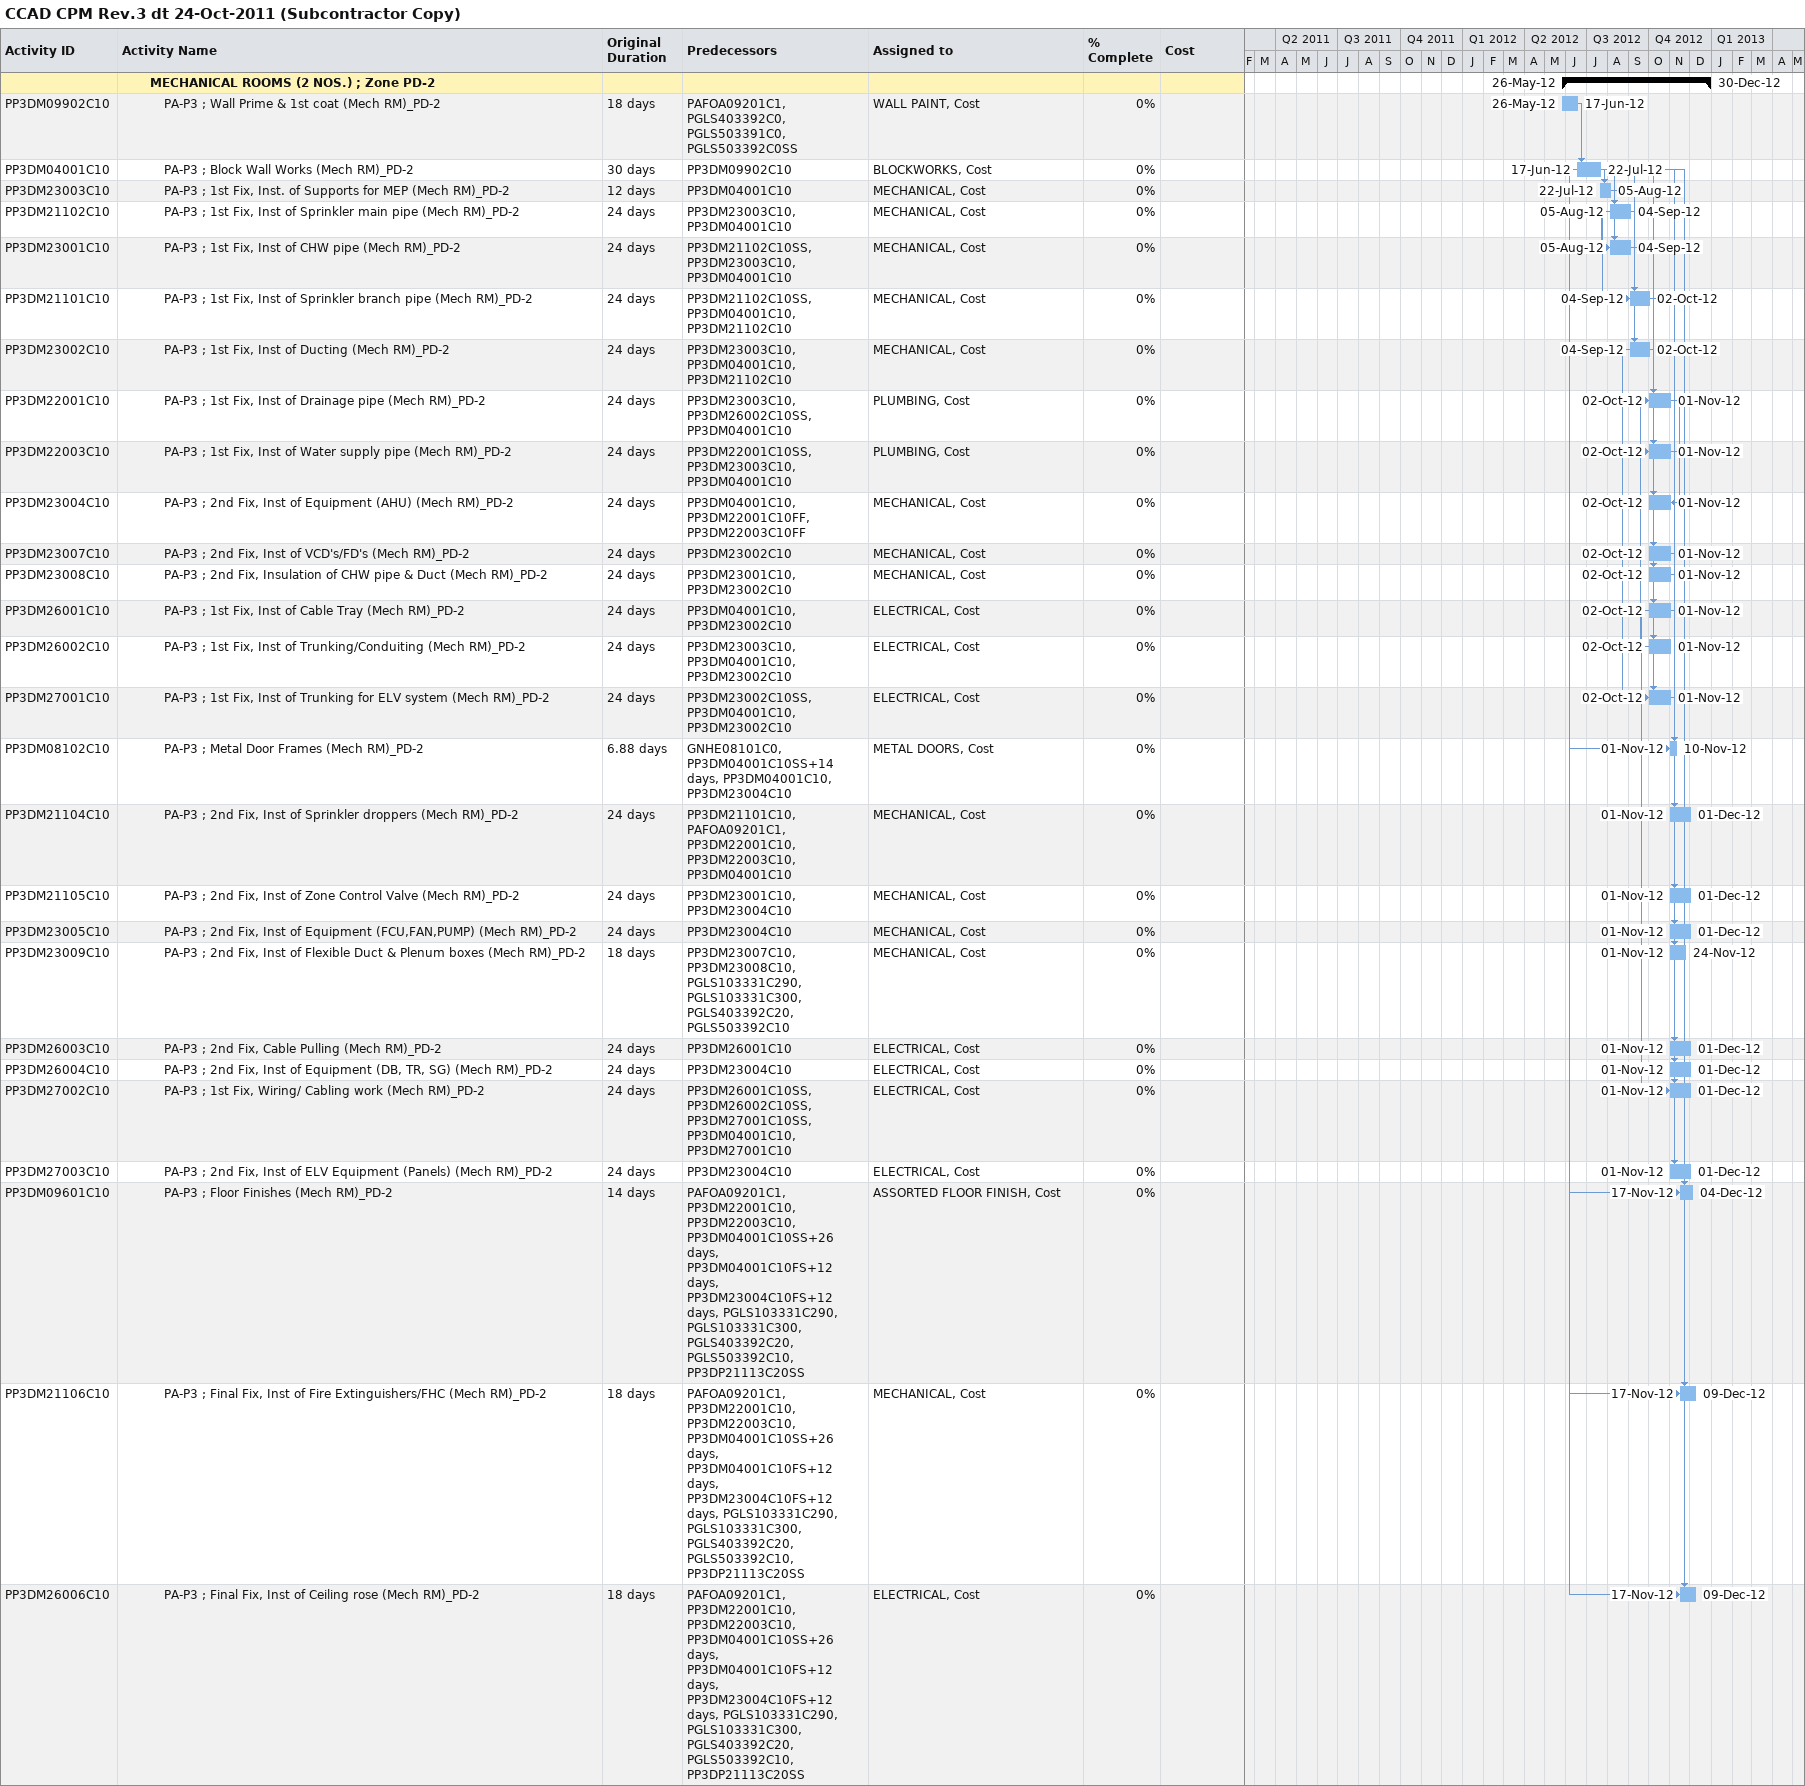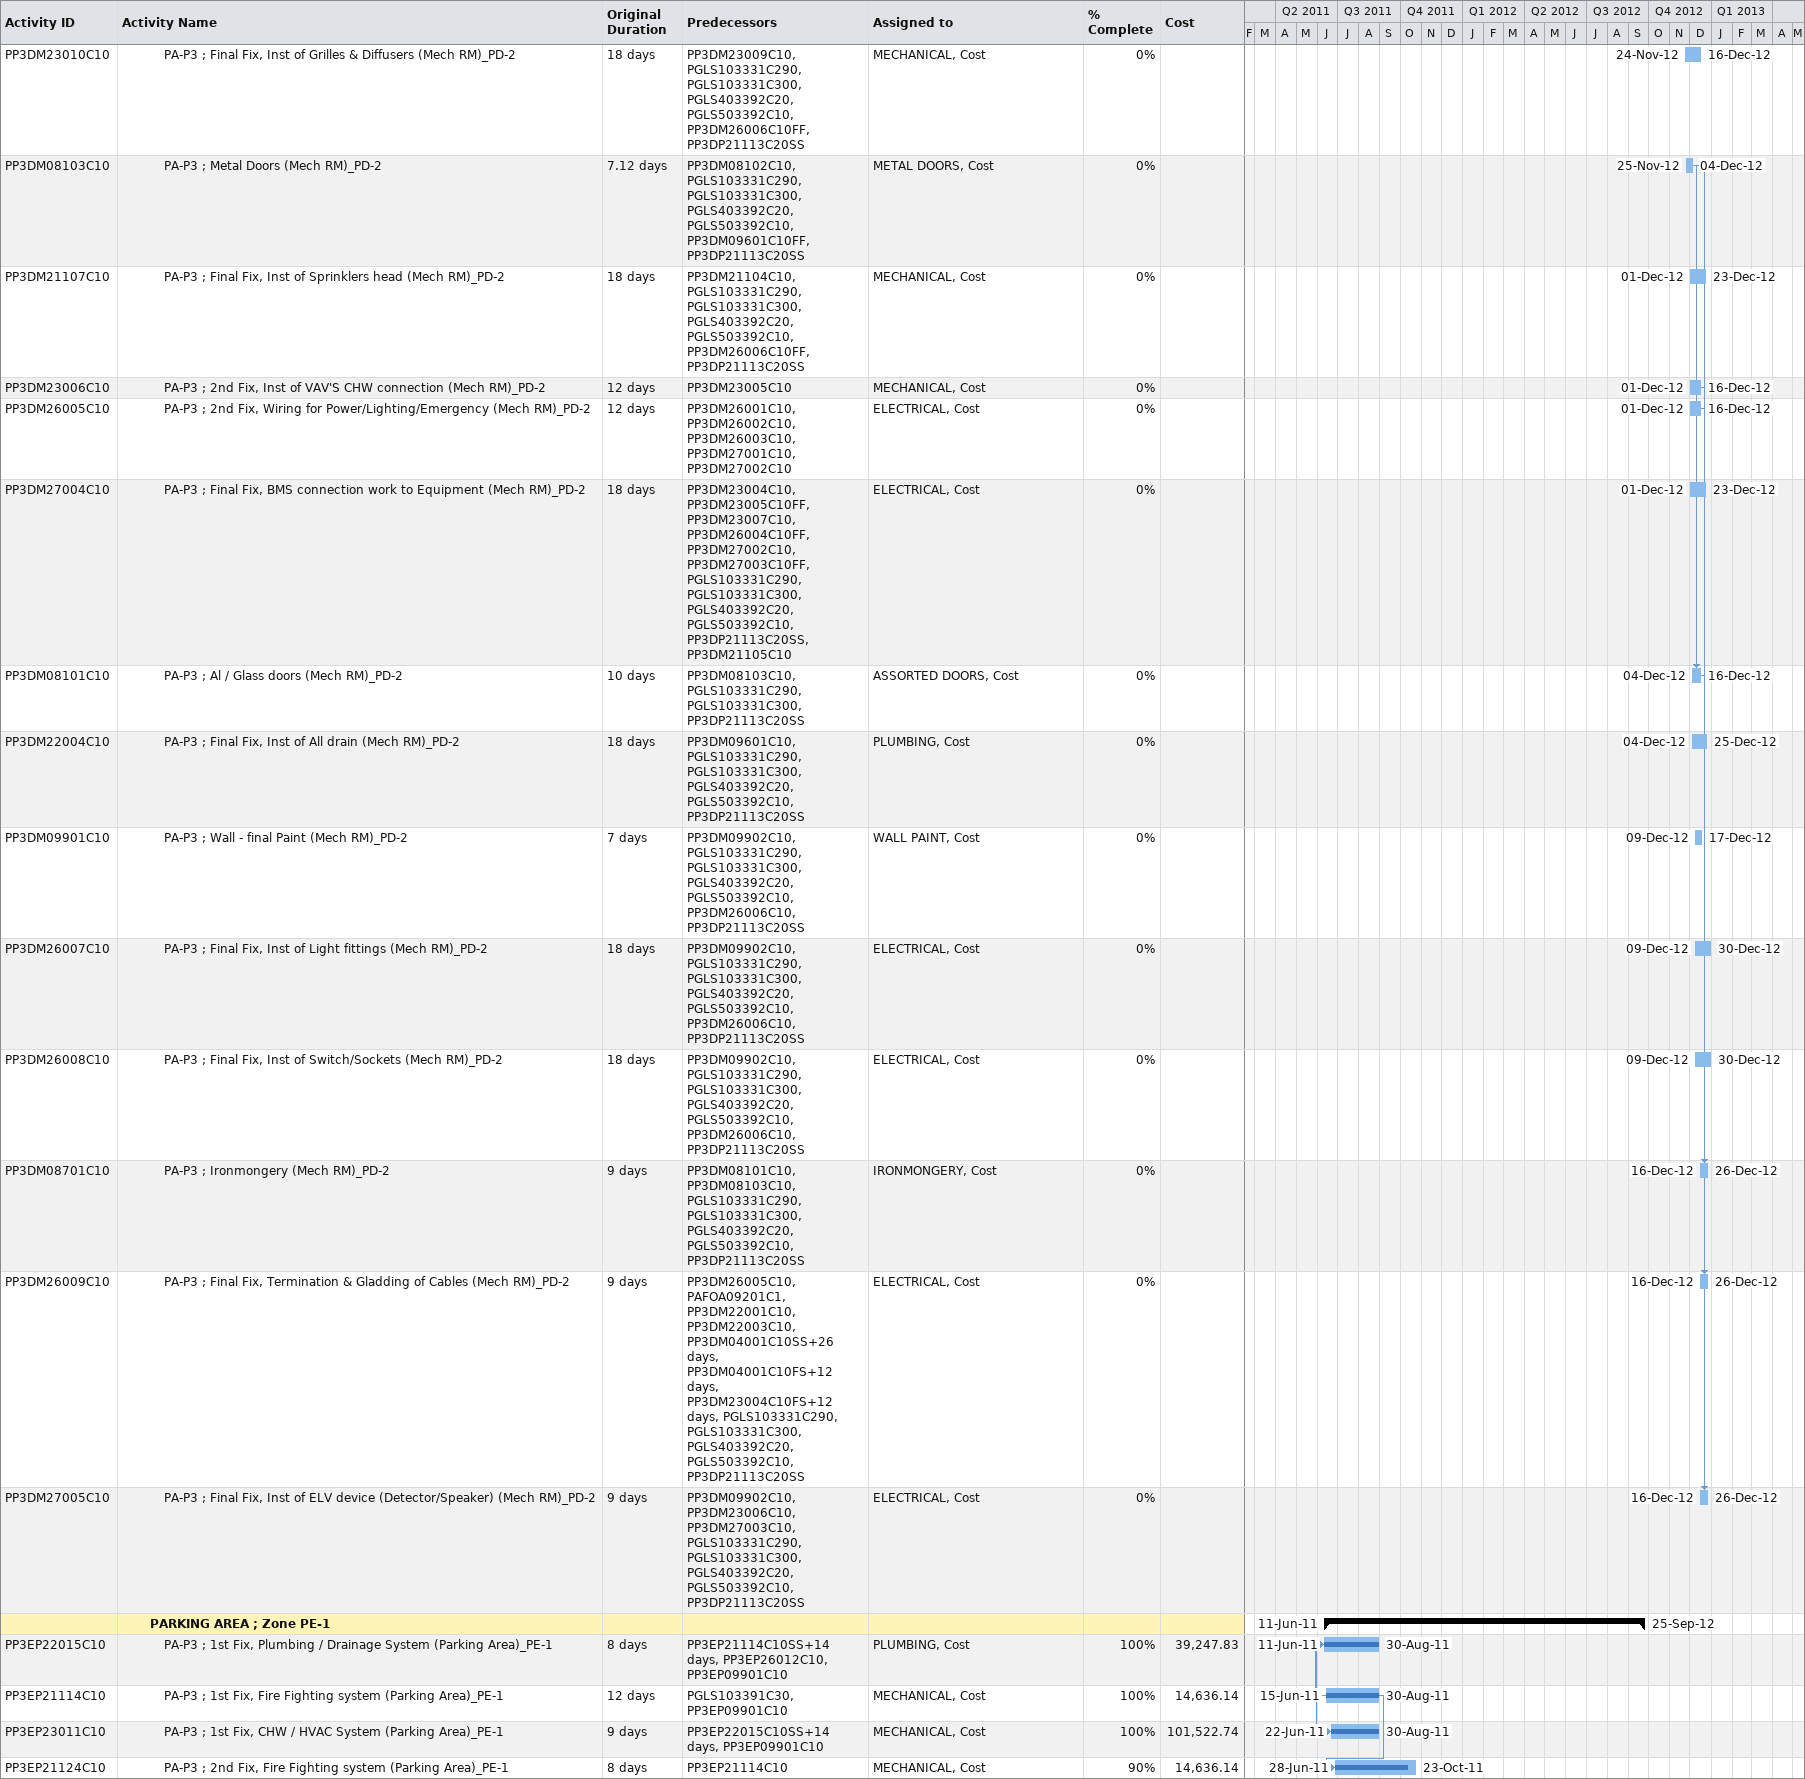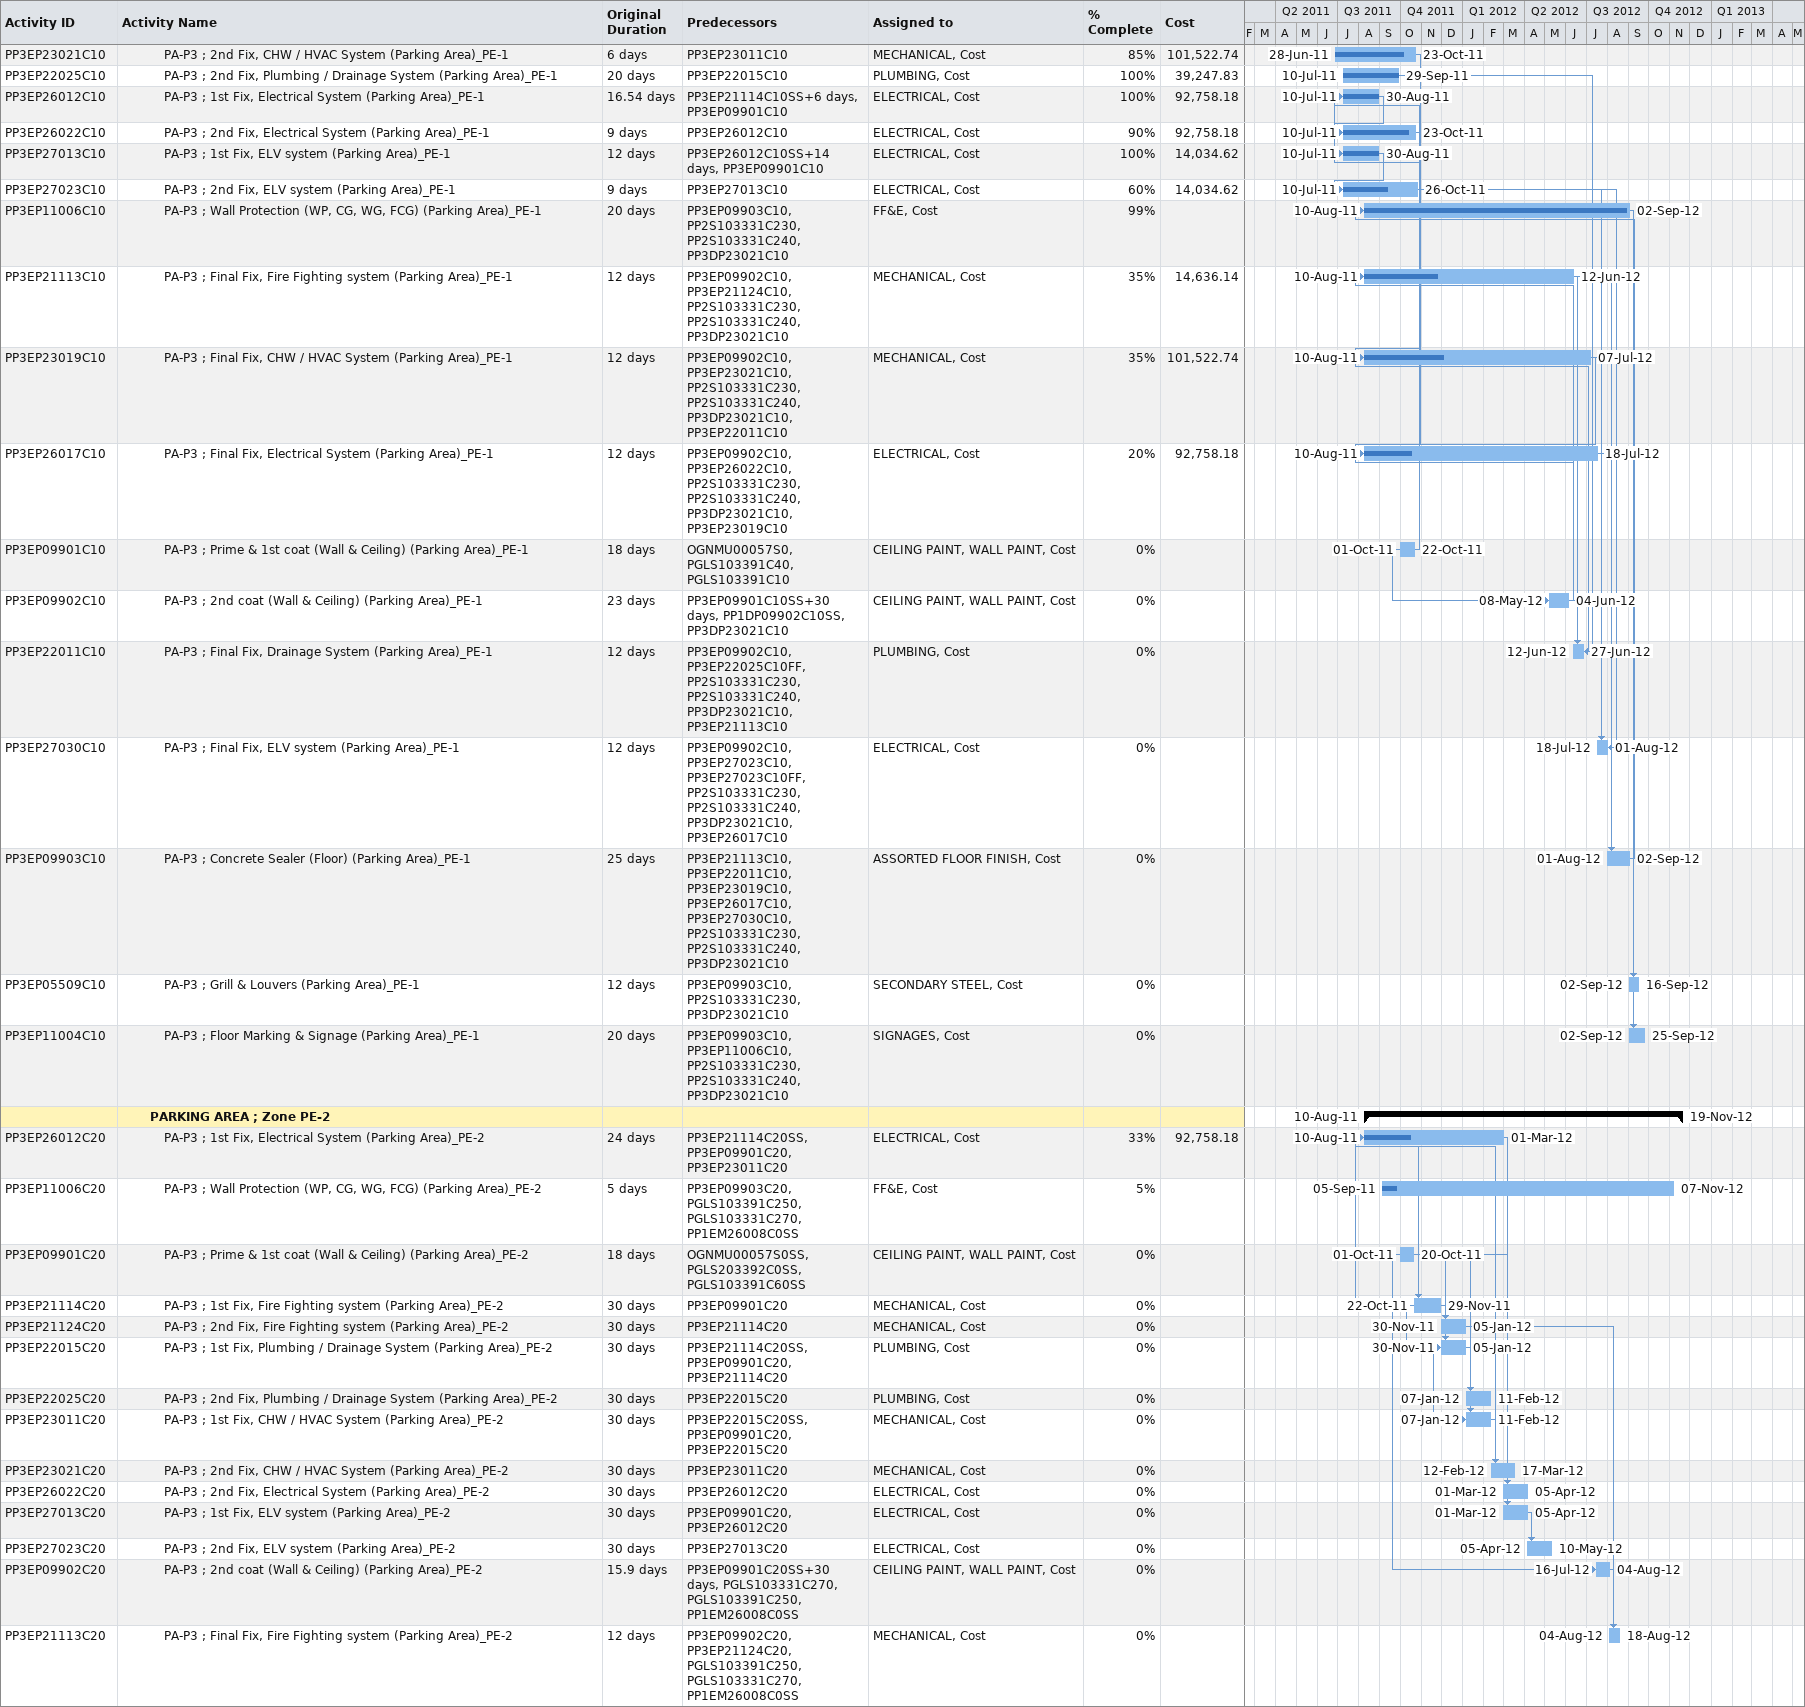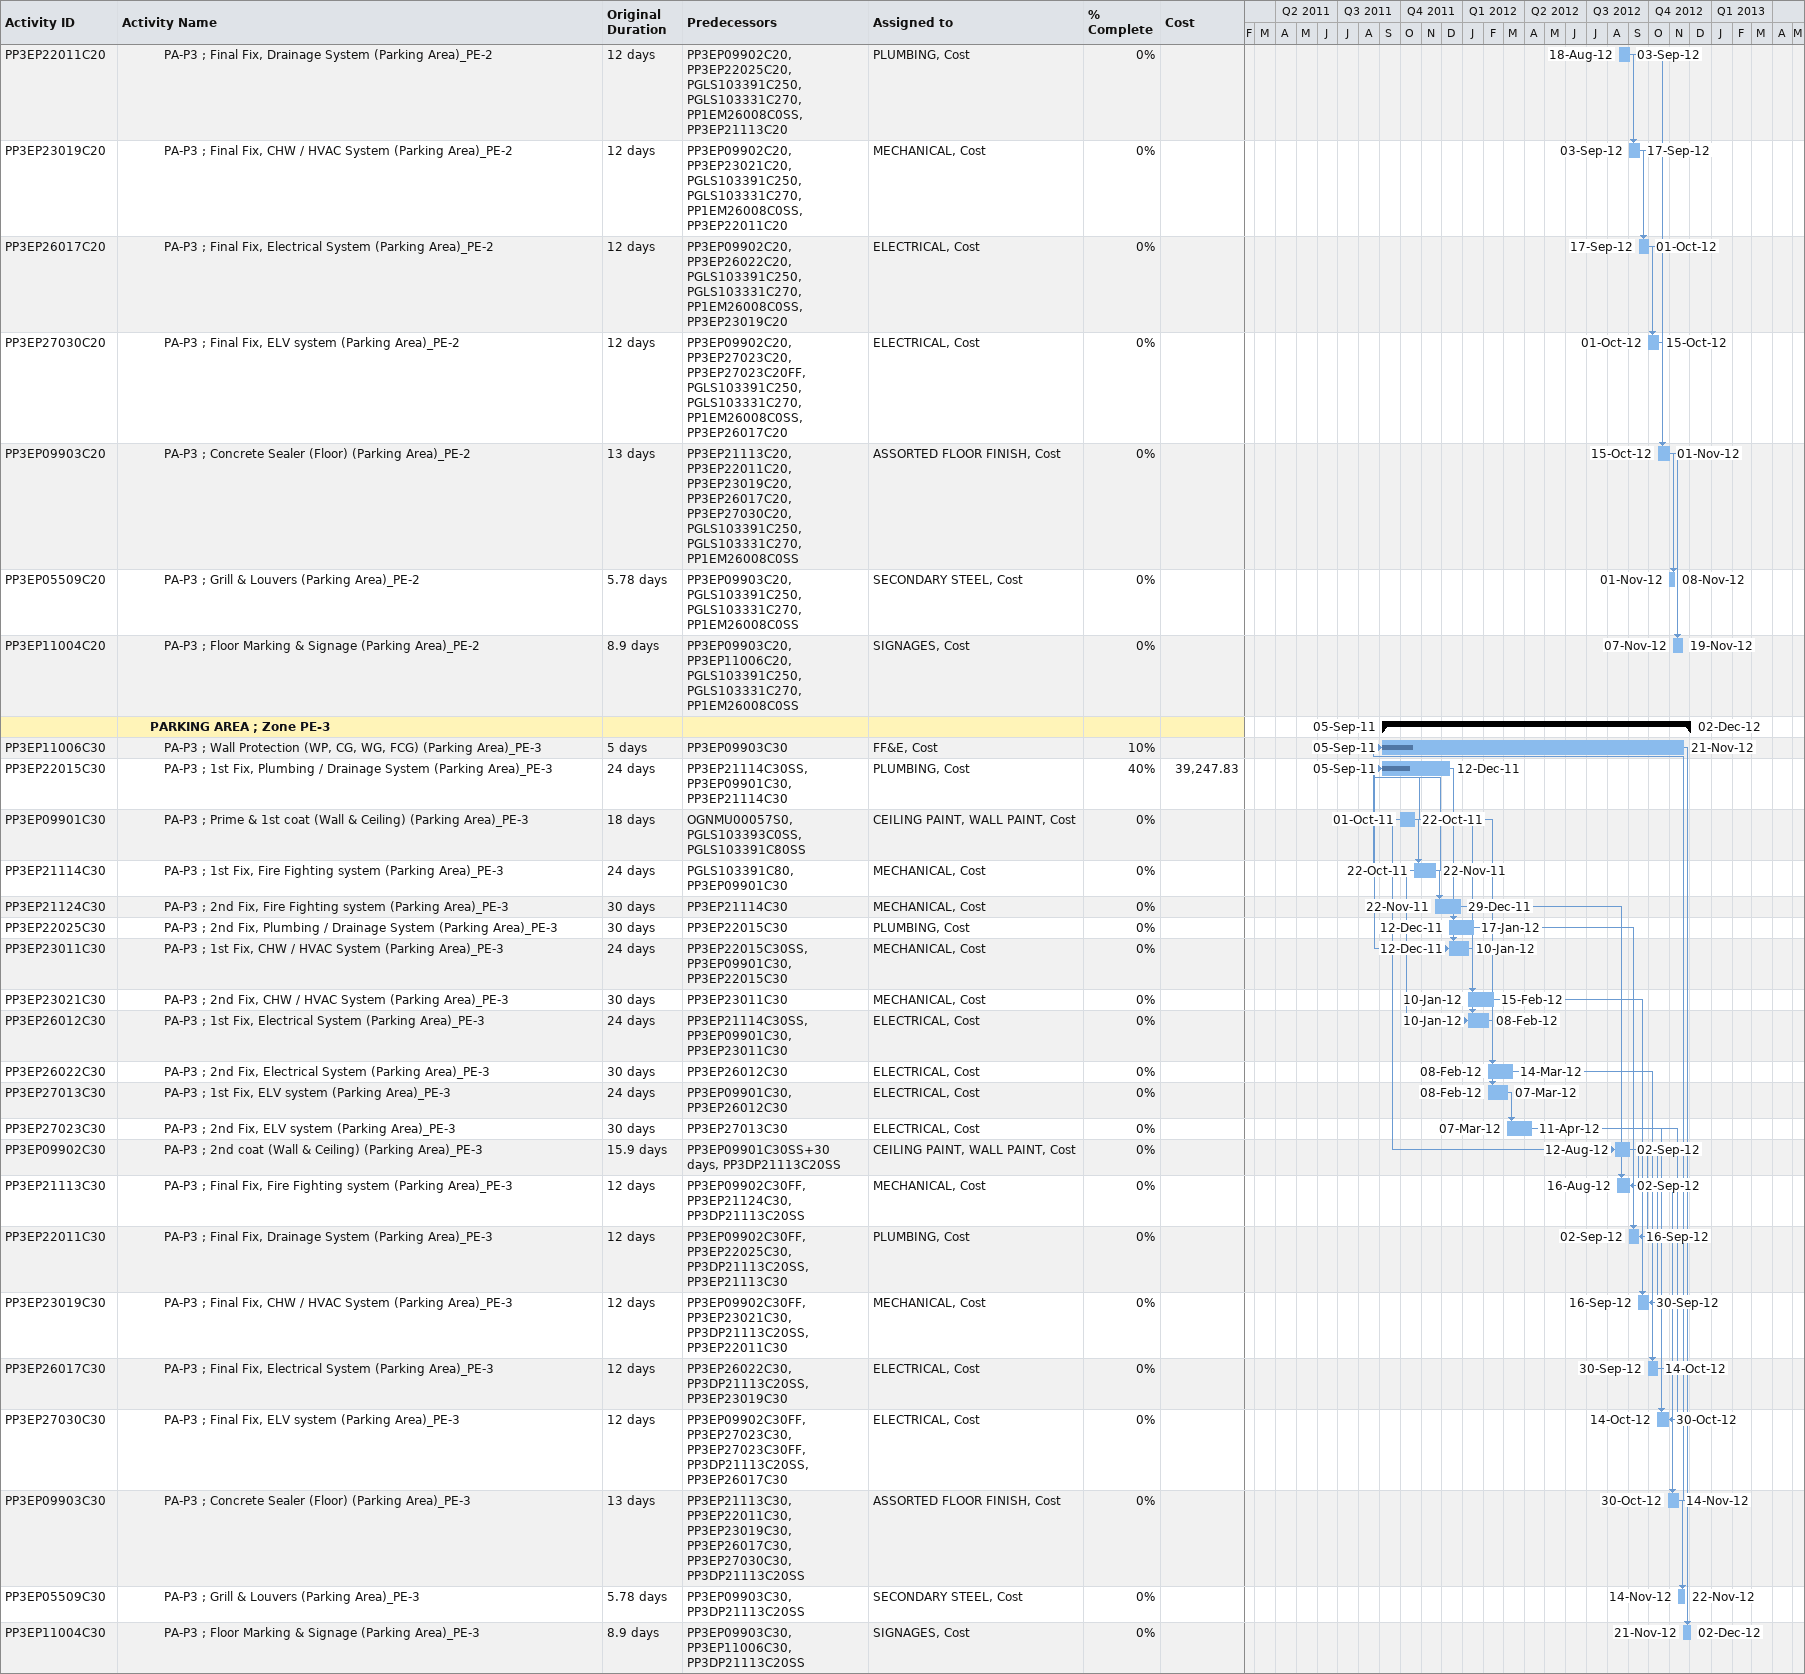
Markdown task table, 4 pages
CCAD CPM Rev.3 dt 24-Oct-2011 (Subcontractor Copy)

| ID | Level | Task | Original duration | Start | Finish | Predecessors | Resources | % complete | Cost |
|---|---|---|---|---|---|---|---|---|---|
|  | 3 | **MECHANICAL ROOMS (2 NOS.) ; Zone PD-2** |  | 2012-05-26 | 2012-12-30 |  |  |  |  |
| PP3DM09902C10 | 4 | PA-P3 ; Wall Prime & 1st coat (Mech RM)_PD-2 | 18d | 2012-05-26 | 2012-06-17 | PAFOA09201C1, PGLS403392C0, PGLS503391C0, PGLS503392C0SS | WALL PAINT, Cost | 0 |  |
| PP3DM04001C10 | 4 | PA-P3 ; Block Wall Works (Mech RM)_PD-2 | 30d | 2012-06-17 | 2012-07-22 | PP3DM09902C10 | BLOCKWORKS, Cost | 0 |  |
| PP3DM23003C10 | 4 | PA-P3 ; 1st Fix, Inst. of Supports for MEP (Mech RM)_PD-2 | 12d | 2012-07-22 | 2012-08-05 | PP3DM04001C10 | MECHANICAL, Cost | 0 |  |
| PP3DM21102C10 | 4 | PA-P3 ; 1st Fix, Inst of Sprinkler main pipe (Mech RM)_PD-2 | 24d | 2012-08-05 | 2012-09-04 | PP3DM23003C10, PP3DM04001C10 | MECHANICAL, Cost | 0 |  |
| PP3DM23001C10 | 4 | PA-P3 ; 1st Fix, Inst of CHW pipe (Mech RM)_PD-2 | 24d | 2012-08-05 | 2012-09-04 | PP3DM21102C10SS, PP3DM23003C10, PP3DM04001C10 | MECHANICAL, Cost | 0 |  |
| PP3DM21101C10 | 4 | PA-P3 ; 1st Fix, Inst of Sprinkler branch pipe (Mech RM)_PD-2 | 24d | 2012-09-04 | 2012-10-02 | PP3DM21102C10SS, PP3DM04001C10, PP3DM21102C10 | MECHANICAL, Cost | 0 |  |
| PP3DM23002C10 | 4 | PA-P3 ; 1st Fix, Inst of Ducting (Mech RM)_PD-2 | 24d | 2012-09-04 | 2012-10-02 | PP3DM23003C10, PP3DM04001C10, PP3DM21102C10 | MECHANICAL, Cost | 0 |  |
| PP3DM22001C10 | 4 | PA-P3 ; 1st Fix, Inst of Drainage pipe (Mech RM)_PD-2 | 24d | 2012-10-02 | 2012-11-01 | PP3DM23003C10, PP3DM26002C10SS, PP3DM04001C10 | PLUMBING, Cost | 0 |  |
| PP3DM22003C10 | 4 | PA-P3 ; 1st Fix, Inst of Water supply pipe (Mech RM)_PD-2 | 24d | 2012-10-02 | 2012-11-01 | PP3DM22001C10SS, PP3DM23003C10, PP3DM04001C10 | PLUMBING, Cost | 0 |  |
| PP3DM23004C10 | 4 | PA-P3 ; 2nd Fix, Inst of Equipment (AHU) (Mech RM)_PD-2 | 24d | 2012-10-02 | 2012-11-01 | PP3DM04001C10, PP3DM22001C10FF, PP3DM22003C10FF | MECHANICAL, Cost | 0 |  |
| PP3DM23007C10 | 4 | PA-P3 ; 2nd Fix, Inst of VCD's/FD's (Mech RM)_PD-2 | 24d | 2012-10-02 | 2012-11-01 | PP3DM23002C10 | MECHANICAL, Cost | 0 |  |
| PP3DM23008C10 | 4 | PA-P3 ; 2nd Fix, Insulation of CHW pipe & Duct (Mech RM)_PD-2 | 24d | 2012-10-02 | 2012-11-01 | PP3DM23001C10, PP3DM23002C10 | MECHANICAL, Cost | 0 |  |
| PP3DM26001C10 | 4 | PA-P3 ; 1st Fix, Inst of Cable Tray (Mech RM)_PD-2 | 24d | 2012-10-02 | 2012-11-01 | PP3DM04001C10, PP3DM23002C10 | ELECTRICAL, Cost | 0 |  |
| PP3DM26002C10 | 4 | PA-P3 ; 1st Fix, Inst of Trunking/Conduiting (Mech RM)_PD-2 | 24d | 2012-10-02 | 2012-11-01 | PP3DM23003C10, PP3DM04001C10, PP3DM23002C10 | ELECTRICAL, Cost | 0 |  |
| PP3DM27001C10 | 4 | PA-P3 ; 1st Fix, Inst of Trunking for ELV system (Mech RM)_PD-2 | 24d | 2012-10-02 | 2012-11-01 | PP3DM23002C10SS, PP3DM04001C10, PP3DM23002C10 | ELECTRICAL, Cost | 0 |  |
| PP3DM08102C10 | 4 | PA-P3 ; Metal Door Frames (Mech RM)_PD-2 | 6.88d | 2012-11-01 | 2012-11-10 | GNHE08101C0, PP3DM04001C10SS+14d, PP3DM04001C10, PP3DM23004C10 | METAL DOORS, Cost | 0 |  |
| PP3DM21104C10 | 4 | PA-P3 ; 2nd Fix, Inst of Sprinkler droppers (Mech RM)_PD-2 | 24d | 2012-11-01 | 2012-12-01 | PP3DM21101C10, PAFOA09201C1, PP3DM22001C10, PP3DM22003C10, PP3DM04001C10 | MECHANICAL, Cost | 0 |  |
| PP3DM21105C10 | 4 | PA-P3 ; 2nd Fix, Inst of Zone Control Valve (Mech RM)_PD-2 | 24d | 2012-11-01 | 2012-12-01 | PP3DM23001C10, PP3DM23004C10 | MECHANICAL, Cost | 0 |  |
| PP3DM23005C10 | 4 | PA-P3 ; 2nd Fix, Inst of Equipment (FCU,FAN,PUMP) (Mech RM)_PD-2 | 24d | 2012-11-01 | 2012-12-01 | PP3DM23004C10 | MECHANICAL, Cost | 0 |  |
| PP3DM23009C10 | 4 | PA-P3 ; 2nd Fix, Inst of Flexible Duct & Plenum boxes (Mech RM)_PD-2 | 18d | 2012-11-01 | 2012-11-24 | PP3DM23007C10, PP3DM23008C10, PGLS103331C290, PGLS103331C300, PGLS403392C20, PGLS503392C10 | MECHANICAL, Cost | 0 |  |
| PP3DM26003C10 | 4 | PA-P3 ; 2nd Fix, Cable Pulling (Mech RM)_PD-2 | 24d | 2012-11-01 | 2012-12-01 | PP3DM26001C10 | ELECTRICAL, Cost | 0 |  |
| PP3DM26004C10 | 4 | PA-P3 ; 2nd Fix, Inst of Equipment (DB, TR, SG) (Mech RM)_PD-2 | 24d | 2012-11-01 | 2012-12-01 | PP3DM23004C10 | ELECTRICAL, Cost | 0 |  |
| PP3DM27002C10 | 4 | PA-P3 ; 1st Fix, Wiring/ Cabling work (Mech RM)_PD-2 | 24d | 2012-11-01 | 2012-12-01 | PP3DM26001C10SS, PP3DM26002C10SS, PP3DM27001C10SS, PP3DM04001C10, PP3DM27001C10 | ELECTRICAL, Cost | 0 |  |
| PP3DM27003C10 | 4 | PA-P3 ; 2nd Fix, Inst of ELV Equipment (Panels) (Mech RM)_PD-2 | 24d | 2012-11-01 | 2012-12-01 | PP3DM23004C10 | ELECTRICAL, Cost | 0 |  |
| PP3DM09601C10 | 4 | PA-P3 ; Floor Finishes (Mech RM)_PD-2 | 14d | 2012-11-17 | 2012-12-04 | PAFOA09201C1, PP3DM22001C10, PP3DM22003C10, PP3DM04001C10SS+26d, PP3DM04001C10FS+12d, PP3DM23004C10FS+12d, PGLS103331C290, PGLS103331C300, PGLS403392C20, PGLS503392C10, PP3DP21113C20SS | ASSORTED FLOOR FINISH, Cost | 0 |  |
| PP3DM21106C10 | 4 | PA-P3 ; Final Fix, Inst of Fire Extinguishers/FHC (Mech RM)_PD-2 | 18d | 2012-11-17 | 2012-12-09 | PAFOA09201C1, PP3DM22001C10, PP3DM22003C10, PP3DM04001C10SS+26d, PP3DM04001C10FS+12d, PP3DM23004C10FS+12d, PGLS103331C290, PGLS103331C300, PGLS403392C20, PGLS503392C10, PP3DP21113C20SS | MECHANICAL, Cost | 0 |  |
| PP3DM26006C10 | 4 | PA-P3 ; Final Fix, Inst of Ceiling rose (Mech RM)_PD-2 | 18d | 2012-11-17 | 2012-12-09 | PAFOA09201C1, PP3DM22001C10, PP3DM22003C10, PP3DM04001C10SS+26d, PP3DM04001C10FS+12d, PP3DM23004C10FS+12d, PGLS103331C290, PGLS103331C300, PGLS403392C20, PGLS503392C10, PP3DP21113C20SS | ELECTRICAL, Cost | 0 |  |
| PP3DM23010C10 | 4 | PA-P3 ; Final Fix, Inst of Grilles & Diffusers (Mech RM)_PD-2 | 18d | 2012-11-24 | 2012-12-16 | PP3DM23009C10, PGLS103331C290, PGLS103331C300, PGLS403392C20, PGLS503392C10, PP3DM26006C10FF, PP3DP21113C20SS | MECHANICAL, Cost | 0 |  |
| PP3DM08103C10 | 4 | PA-P3 ; Metal Doors (Mech RM)_PD-2 | 7.12d | 2012-11-25 | 2012-12-04 | PP3DM08102C10, PGLS103331C290, PGLS103331C300, PGLS403392C20, PGLS503392C10, PP3DM09601C10FF, PP3DP21113C20SS | METAL DOORS, Cost | 0 |  |
| PP3DM21107C10 | 4 | PA-P3 ; Final Fix, Inst of Sprinklers head (Mech RM)_PD-2 | 18d | 2012-12-01 | 2012-12-23 | PP3DM21104C10, PGLS103331C290, PGLS103331C300, PGLS403392C20, PGLS503392C10, PP3DM26006C10FF, PP3DP21113C20SS | MECHANICAL, Cost | 0 |  |
| PP3DM23006C10 | 4 | PA-P3 ; 2nd Fix, Inst of VAV'S CHW connection (Mech RM)_PD-2 | 12d | 2012-12-01 | 2012-12-16 | PP3DM23005C10 | MECHANICAL, Cost | 0 |  |
| PP3DM26005C10 | 4 | PA-P3 ; 2nd Fix, Wiring for Power/Lighting/Emergency (Mech RM)_PD-2 | 12d | 2012-12-01 | 2012-12-16 | PP3DM26001C10, PP3DM26002C10, PP3DM26003C10, PP3DM27001C10, PP3DM27002C10 | ELECTRICAL, Cost | 0 |  |
| PP3DM27004C10 | 4 | PA-P3 ; Final Fix, BMS connection work to Equipment (Mech RM)_PD-2 | 18d | 2012-12-01 | 2012-12-23 | PP3DM23004C10, PP3DM23005C10FF, PP3DM23007C10, PP3DM26004C10FF, PP3DM27002C10, PP3DM27003C10FF, PGLS103331C290, PGLS103331C300, PGLS403392C20, PGLS503392C10, PP3DP21113C20SS, PP3DM21105C10 | ELECTRICAL, Cost | 0 |  |
| PP3DM08101C10 | 4 | PA-P3 ; Al / Glass doors (Mech RM)_PD-2 | 10d | 2012-12-04 | 2012-12-16 | PP3DM08103C10, PGLS103331C290, PGLS103331C300, PP3DP21113C20SS | ASSORTED DOORS, Cost | 0 |  |
| PP3DM22004C10 | 4 | PA-P3 ; Final Fix, Inst of All drain (Mech RM)_PD-2 | 18d | 2012-12-04 | 2012-12-25 | PP3DM09601C10, PGLS103331C290, PGLS103331C300, PGLS403392C20, PGLS503392C10, PP3DP21113C20SS | PLUMBING, Cost | 0 |  |
| PP3DM09901C10 | 4 | PA-P3 ; Wall - final Paint (Mech RM)_PD-2 | 7d | 2012-12-09 | 2012-12-17 | PP3DM09902C10, PGLS103331C290, PGLS103331C300, PGLS403392C20, PGLS503392C10, PP3DM26006C10, PP3DP21113C20SS | WALL PAINT, Cost | 0 |  |
| PP3DM26007C10 | 4 | PA-P3 ; Final Fix, Inst of Light fittings (Mech RM)_PD-2 | 18d | 2012-12-09 | 2012-12-30 | PP3DM09902C10, PGLS103331C290, PGLS103331C300, PGLS403392C20, PGLS503392C10, PP3DM26006C10, PP3DP21113C20SS | ELECTRICAL, Cost | 0 |  |
| PP3DM26008C10 | 4 | PA-P3 ; Final Fix, Inst of Switch/Sockets (Mech RM)_PD-2 | 18d | 2012-12-09 | 2012-12-30 | PP3DM09902C10, PGLS103331C290, PGLS103331C300, PGLS403392C20, PGLS503392C10, PP3DM26006C10, PP3DP21113C20SS | ELECTRICAL, Cost | 0 |  |
| PP3DM08701C10 | 4 | PA-P3 ; Ironmongery (Mech RM)_PD-2 | 9d | 2012-12-16 | 2012-12-26 | PP3DM08101C10, PP3DM08103C10, PGLS103331C290, PGLS103331C300, PGLS403392C20, PGLS503392C10, PP3DP21113C20SS | IRONMONGERY, Cost | 0 |  |
| PP3DM26009C10 | 4 | PA-P3 ; Final Fix, Termination & Gladding of Cables (Mech RM)_PD-2 | 9d | 2012-12-16 | 2012-12-26 | PP3DM26005C10, PAFOA09201C1, PP3DM22001C10, PP3DM22003C10, PP3DM04001C10SS+26d, PP3DM04001C10FS+12d, PP3DM23004C10FS+12d, PGLS103331C290, PGLS103331C300, PGLS403392C20, PGLS503392C10, PP3DP21113C20SS | ELECTRICAL, Cost | 0 |  |
| PP3DM27005C10 | 4 | PA-P3 ; Final Fix, Inst of ELV device (Detector/Speaker) (Mech RM)_PD-2 | 9d | 2012-12-16 | 2012-12-26 | PP3DM09902C10, PP3DM23006C10, PP3DM27003C10, PGLS103331C290, PGLS103331C300, PGLS403392C20, PGLS503392C10, PP3DP21113C20SS | ELECTRICAL, Cost | 0 |  |
|  | 3 | **PARKING AREA ; Zone PE-1** |  | 2011-06-11 | 2012-09-25 |  |  |  |  |
| PP3EP22015C10 | 4 | PA-P3 ; 1st Fix, Plumbing / Drainage System (Parking Area)_PE-1 | 8d | 2011-06-11 | 2011-08-30 | PP3EP21114C10SS+14d, PP3EP26012C10, PP3EP09901C10 | PLUMBING, Cost | 100 | 39247.83 |
| PP3EP21114C10 | 4 | PA-P3 ; 1st Fix, Fire Fighting system (Parking Area)_PE-1 | 12d | 2011-06-15 | 2011-08-30 | PGLS103391C30, PP3EP09901C10 | MECHANICAL, Cost | 100 | 14636.14 |
| PP3EP23011C10 | 4 | PA-P3 ; 1st Fix, CHW / HVAC System (Parking Area)_PE-1 | 9d | 2011-06-22 | 2011-08-30 | PP3EP22015C10SS+14d, PP3EP09901C10 | MECHANICAL, Cost | 100 | 101522.74 |
| PP3EP21124C10 | 4 | PA-P3 ; 2nd Fix, Fire Fighting system (Parking Area)_PE-1 | 8d | 2011-06-28 | 2011-10-23 | PP3EP21114C10 | MECHANICAL, Cost | 90 | 14636.14 |
| PP3EP23021C10 | 4 | PA-P3 ; 2nd Fix, CHW / HVAC System (Parking Area)_PE-1 | 6d | 2011-06-28 | 2011-10-23 | PP3EP23011C10 | MECHANICAL, Cost | 85 | 101522.74 |
| PP3EP22025C10 | 4 | PA-P3 ; 2nd Fix, Plumbing / Drainage System (Parking Area)_PE-1 | 20d | 2011-07-10 | 2011-09-29 | PP3EP22015C10 | PLUMBING, Cost | 100 | 39247.83 |
| PP3EP26012C10 | 4 | PA-P3 ; 1st Fix, Electrical System (Parking Area)_PE-1 | 16.54d | 2011-07-10 | 2011-08-30 | PP3EP21114C10SS+6d, PP3EP09901C10 | ELECTRICAL, Cost | 100 | 92758.18 |
| PP3EP26022C10 | 4 | PA-P3 ; 2nd Fix, Electrical System (Parking Area)_PE-1 | 9d | 2011-07-10 | 2011-10-23 | PP3EP26012C10 | ELECTRICAL, Cost | 90 | 92758.18 |
| PP3EP27013C10 | 4 | PA-P3 ; 1st Fix, ELV system (Parking Area)_PE-1 | 12d | 2011-07-10 | 2011-08-30 | PP3EP26012C10SS+14d, PP3EP09901C10 | ELECTRICAL, Cost | 100 | 14034.62 |
| PP3EP27023C10 | 4 | PA-P3 ; 2nd Fix, ELV system (Parking Area)_PE-1 | 9d | 2011-07-10 | 2011-10-26 | PP3EP27013C10 | ELECTRICAL, Cost | 60 | 14034.62 |
| PP3EP11006C10 | 4 | PA-P3 ; Wall Protection (WP, CG, WG, FCG) (Parking Area)_PE-1 | 20d | 2011-08-10 | 2012-09-02 | PP3EP09903C10, PP2S103331C230, PP2S103331C240, PP3DP23021C10 | FF&E, Cost | 99 |  |
| PP3EP21113C10 | 4 | PA-P3 ; Final Fix, Fire Fighting system (Parking Area)_PE-1 | 12d | 2011-08-10 | 2012-06-12 | PP3EP09902C10, PP3EP21124C10, PP2S103331C230, PP2S103331C240, PP3DP23021C10 | MECHANICAL, Cost | 35 | 14636.14 |
| PP3EP23019C10 | 4 | PA-P3 ; Final Fix, CHW / HVAC System (Parking Area)_PE-1 | 12d | 2011-08-10 | 2012-07-07 | PP3EP09902C10, PP3EP23021C10, PP2S103331C230, PP2S103331C240, PP3DP23021C10, PP3EP22011C10 | MECHANICAL, Cost | 35 | 101522.74 |
| PP3EP26017C10 | 4 | PA-P3 ; Final Fix, Electrical System (Parking Area)_PE-1 | 12d | 2011-08-10 | 2012-07-18 | PP3EP09902C10, PP3EP26022C10, PP2S103331C230, PP2S103331C240, PP3DP23021C10, PP3EP23019C10 | ELECTRICAL, Cost | 20 | 92758.18 |
| PP3EP09901C10 | 4 | PA-P3 ; Prime & 1st coat (Wall & Ceiling) (Parking Area)_PE-1 | 18d | 2011-10-01 | 2011-10-22 | OGNMU00057S0, PGLS103391C40, PGLS103391C10 | CEILING PAINT, WALL PAINT, Cost | 0 |  |
| PP3EP09902C10 | 4 | PA-P3 ; 2nd coat (Wall & Ceiling) (Parking Area)_PE-1 | 23d | 2012-05-08 | 2012-06-04 | PP3EP09901C10SS+30d, PP1DP09902C10SS, PP3DP23021C10 | CEILING PAINT, WALL PAINT, Cost | 0 |  |
| PP3EP22011C10 | 4 | PA-P3 ; Final Fix, Drainage System (Parking Area)_PE-1 | 12d | 2012-06-12 | 2012-06-27 | PP3EP09902C10, PP3EP22025C10FF, PP2S103331C230, PP2S103331C240, PP3DP23021C10, PP3EP21113C10 | PLUMBING, Cost | 0 |  |
| PP3EP27030C10 | 4 | PA-P3 ; Final Fix, ELV system (Parking Area)_PE-1 | 12d | 2012-07-18 | 2012-08-01 | PP3EP09902C10, PP3EP27023C10, PP3EP27023C10FF, PP2S103331C230, PP2S103331C240, PP3DP23021C10, PP3EP26017C10 | ELECTRICAL, Cost | 0 |  |
| PP3EP09903C10 | 4 | PA-P3 ; Concrete Sealer (Floor) (Parking Area)_PE-1 | 25d | 2012-08-01 | 2012-09-02 | PP3EP21113C10, PP3EP22011C10, PP3EP23019C10, PP3EP26017C10, PP3EP27030C10, PP2S103331C230, PP2S103331C240, PP3DP23021C10 | ASSORTED FLOOR FINISH, Cost | 0 |  |
| PP3EP05509C10 | 4 | PA-P3 ; Grill & Louvers (Parking Area)_PE-1 | 12d | 2012-09-02 | 2012-09-16 | PP3EP09903C10, PP2S103331C230, PP3DP23021C10 | SECONDARY STEEL, Cost | 0 |  |
| PP3EP11004C10 | 4 | PA-P3 ; Floor Marking & Signage (Parking Area)_PE-1 | 20d | 2012-09-02 | 2012-09-25 | PP3EP09903C10, PP3EP11006C10, PP2S103331C230, PP2S103331C240, PP3DP23021C10 | SIGNAGES, Cost | 0 |  |
|  | 3 | **PARKING AREA ; Zone PE-2** |  | 2011-08-10 | 2012-11-19 |  |  |  |  |
| PP3EP26012C20 | 4 | PA-P3 ; 1st Fix, Electrical System (Parking Area)_PE-2 | 24d | 2011-08-10 | 2012-03-01 | PP3EP21114C20SS, PP3EP09901C20, PP3EP23011C20 | ELECTRICAL, Cost | 33 | 92758.18 |
| PP3EP11006C20 | 4 | PA-P3 ; Wall Protection (WP, CG, WG, FCG) (Parking Area)_PE-2 | 5d | 2011-09-05 | 2012-11-07 | PP3EP09903C20, PGLS103391C250, PGLS103331C270, PP1EM26008C0SS | FF&E, Cost | 5 |  |
| PP3EP09901C20 | 4 | PA-P3 ; Prime & 1st coat (Wall & Ceiling) (Parking Area)_PE-2 | 18d | 2011-10-01 | 2011-10-20 | OGNMU00057S0SS, PGLS203392C0SS, PGLS103391C60SS | CEILING PAINT, WALL PAINT, Cost | 0 |  |
| PP3EP21114C20 | 4 | PA-P3 ; 1st Fix, Fire Fighting system (Parking Area)_PE-2 | 30d | 2011-10-22 | 2011-11-29 | PP3EP09901C20 | MECHANICAL, Cost | 0 |  |
| PP3EP21124C20 | 4 | PA-P3 ; 2nd Fix, Fire Fighting system (Parking Area)_PE-2 | 30d | 2011-11-30 | 2012-01-05 | PP3EP21114C20 | MECHANICAL, Cost | 0 |  |
| PP3EP22015C20 | 4 | PA-P3 ; 1st Fix, Plumbing / Drainage System (Parking Area)_PE-2 | 30d | 2011-11-30 | 2012-01-05 | PP3EP21114C20SS, PP3EP09901C20, PP3EP21114C20 | PLUMBING, Cost | 0 |  |
| PP3EP22025C20 | 4 | PA-P3 ; 2nd Fix, Plumbing / Drainage System (Parking Area)_PE-2 | 30d | 2012-01-07 | 2012-02-11 | PP3EP22015C20 | PLUMBING, Cost | 0 |  |
| PP3EP23011C20 | 4 | PA-P3 ; 1st Fix, CHW / HVAC System (Parking Area)_PE-2 | 30d | 2012-01-07 | 2012-02-11 | PP3EP22015C20SS, PP3EP09901C20, PP3EP22015C20 | MECHANICAL, Cost | 0 |  |
| PP3EP23021C20 | 4 | PA-P3 ; 2nd Fix, CHW / HVAC System (Parking Area)_PE-2 | 30d | 2012-02-12 | 2012-03-17 | PP3EP23011C20 | MECHANICAL, Cost | 0 |  |
| PP3EP26022C20 | 4 | PA-P3 ; 2nd Fix, Electrical System (Parking Area)_PE-2 | 30d | 2012-03-01 | 2012-04-05 | PP3EP26012C20 | ELECTRICAL, Cost | 0 |  |
| PP3EP27013C20 | 4 | PA-P3 ; 1st Fix, ELV system (Parking Area)_PE-2 | 30d | 2012-03-01 | 2012-04-05 | PP3EP09901C20, PP3EP26012C20 | ELECTRICAL, Cost | 0 |  |
| PP3EP27023C20 | 4 | PA-P3 ; 2nd Fix, ELV system (Parking Area)_PE-2 | 30d | 2012-04-05 | 2012-05-10 | PP3EP27013C20 | ELECTRICAL, Cost | 0 |  |
| PP3EP09902C20 | 4 | PA-P3 ; 2nd coat (Wall & Ceiling) (Parking Area)_PE-2 | 15.9d | 2012-07-16 | 2012-08-04 | PP3EP09901C20SS+30d, PGLS103331C270, PGLS103391C250, PP1EM26008C0SS | CEILING PAINT, WALL PAINT, Cost | 0 |  |
| PP3EP21113C20 | 4 | PA-P3 ; Final Fix, Fire Fighting system (Parking Area)_PE-2 | 12d | 2012-08-04 | 2012-08-18 | PP3EP09902C20, PP3EP21124C20, PGLS103391C250, PGLS103331C270, PP1EM26008C0SS | MECHANICAL, Cost | 0 |  |
| PP3EP22011C20 | 4 | PA-P3 ; Final Fix, Drainage System (Parking Area)_PE-2 | 12d | 2012-08-18 | 2012-09-03 | PP3EP09902C20, PP3EP22025C20, PGLS103391C250, PGLS103331C270, PP1EM26008C0SS, PP3EP21113C20 | PLUMBING, Cost | 0 |  |
| PP3EP23019C20 | 4 | PA-P3 ; Final Fix, CHW / HVAC System (Parking Area)_PE-2 | 12d | 2012-09-03 | 2012-09-17 | PP3EP09902C20, PP3EP23021C20, PGLS103391C250, PGLS103331C270, PP1EM26008C0SS, PP3EP22011C20 | MECHANICAL, Cost | 0 |  |
| PP3EP26017C20 | 4 | PA-P3 ; Final Fix, Electrical System (Parking Area)_PE-2 | 12d | 2012-09-17 | 2012-10-01 | PP3EP09902C20, PP3EP26022C20, PGLS103391C250, PGLS103331C270, PP1EM26008C0SS, PP3EP23019C20 | ELECTRICAL, Cost | 0 |  |
| PP3EP27030C20 | 4 | PA-P3 ; Final Fix, ELV system (Parking Area)_PE-2 | 12d | 2012-10-01 | 2012-10-15 | PP3EP09902C20, PP3EP27023C20, PP3EP27023C20FF, PGLS103391C250, PGLS103331C270, PP1EM26008C0SS, PP3EP26017C20 | ELECTRICAL, Cost | 0 |  |
| PP3EP09903C20 | 4 | PA-P3 ; Concrete Sealer (Floor) (Parking Area)_PE-2 | 13d | 2012-10-15 | 2012-11-01 | PP3EP21113C20, PP3EP22011C20, PP3EP23019C20, PP3EP26017C20, PP3EP27030C20, PGLS103391C250, PGLS103331C270, PP1EM26008C0SS | ASSORTED FLOOR FINISH, Cost | 0 |  |
| PP3EP05509C20 | 4 | PA-P3 ; Grill & Louvers (Parking Area)_PE-2 | 5.78d | 2012-11-01 | 2012-11-08 | PP3EP09903C20, PGLS103391C250, PGLS103331C270, PP1EM26008C0SS | SECONDARY STEEL, Cost | 0 |  |
| PP3EP11004C20 | 4 | PA-P3 ; Floor Marking & Signage (Parking Area)_PE-2 | 8.9d | 2012-11-07 | 2012-11-19 | PP3EP09903C20, PP3EP11006C20, PGLS103391C250, PGLS103331C270, PP1EM26008C0SS | SIGNAGES, Cost | 0 |  |
|  | 3 | **PARKING AREA ; Zone PE-3** |  | 2011-09-05 | 2012-12-02 |  |  |  |  |
| PP3EP11006C30 | 4 | PA-P3 ; Wall Protection (WP, CG, WG, FCG) (Parking Area)_PE-3 | 5d | 2011-09-05 | 2012-11-21 | PP3EP09903C30 | FF&E, Cost | 10 |  |
| PP3EP22015C30 | 4 | PA-P3 ; 1st Fix, Plumbing / Drainage System (Parking Area)_PE-3 | 24d | 2011-09-05 | 2011-12-12 | PP3EP21114C30SS, PP3EP09901C30, PP3EP21114C30 | PLUMBING, Cost | 40 | 39247.83 |
| PP3EP09901C30 | 4 | PA-P3 ; Prime & 1st coat (Wall & Ceiling) (Parking Area)_PE-3 | 18d | 2011-10-01 | 2011-10-22 | OGNMU00057S0, PGLS103393C0SS, PGLS103391C80SS | CEILING PAINT, WALL PAINT, Cost | 0 |  |
| PP3EP21114C30 | 4 | PA-P3 ; 1st Fix, Fire Fighting system (Parking Area)_PE-3 | 24d | 2011-10-22 | 2011-11-22 | PGLS103391C80, PP3EP09901C30 | MECHANICAL, Cost | 0 |  |
| PP3EP21124C30 | 4 | PA-P3 ; 2nd Fix, Fire Fighting system (Parking Area)_PE-3 | 30d | 2011-11-22 | 2011-12-29 | PP3EP21114C30 | MECHANICAL, Cost | 0 |  |
| PP3EP22025C30 | 4 | PA-P3 ; 2nd Fix, Plumbing / Drainage System (Parking Area)_PE-3 | 30d | 2011-12-12 | 2012-01-17 | PP3EP22015C30 | PLUMBING, Cost | 0 |  |
| PP3EP23011C30 | 4 | PA-P3 ; 1st Fix, CHW / HVAC System (Parking Area)_PE-3 | 24d | 2011-12-12 | 2012-01-10 | PP3EP22015C30SS, PP3EP09901C30, PP3EP22015C30 | MECHANICAL, Cost | 0 |  |
| PP3EP23021C30 | 4 | PA-P3 ; 2nd Fix, CHW / HVAC System (Parking Area)_PE-3 | 30d | 2012-01-10 | 2012-02-15 | PP3EP23011C30 | MECHANICAL, Cost | 0 |  |
| PP3EP26012C30 | 4 | PA-P3 ; 1st Fix, Electrical System (Parking Area)_PE-3 | 24d | 2012-01-10 | 2012-02-08 | PP3EP21114C30SS, PP3EP09901C30, PP3EP23011C30 | ELECTRICAL, Cost | 0 |  |
| PP3EP26022C30 | 4 | PA-P3 ; 2nd Fix, Electrical System (Parking Area)_PE-3 | 30d | 2012-02-08 | 2012-03-14 | PP3EP26012C30 | ELECTRICAL, Cost | 0 |  |
| PP3EP27013C30 | 4 | PA-P3 ; 1st Fix, ELV system (Parking Area)_PE-3 | 24d | 2012-02-08 | 2012-03-07 | PP3EP09901C30, PP3EP26012C30 | ELECTRICAL, Cost | 0 |  |
| PP3EP27023C30 | 4 | PA-P3 ; 2nd Fix, ELV system (Parking Area)_PE-3 | 30d | 2012-03-07 | 2012-04-11 | PP3EP27013C30 | ELECTRICAL, Cost | 0 |  |
| PP3EP09902C30 | 4 | PA-P3 ; 2nd coat (Wall & Ceiling) (Parking Area)_PE-3 | 15.9d | 2012-08-12 | 2012-09-02 | PP3EP09901C30SS+30d, PP3DP21113C20SS | CEILING PAINT, WALL PAINT, Cost | 0 |  |
| PP3EP21113C30 | 4 | PA-P3 ; Final Fix, Fire Fighting system (Parking Area)_PE-3 | 12d | 2012-08-16 | 2012-09-02 | PP3EP09902C30FF, PP3EP21124C30, PP3DP21113C20SS | MECHANICAL, Cost | 0 |  |
| PP3EP22011C30 | 4 | PA-P3 ; Final Fix, Drainage System (Parking Area)_PE-3 | 12d | 2012-09-02 | 2012-09-16 | PP3EP09902C30FF, PP3EP22025C30, PP3DP21113C20SS, PP3EP21113C30 | PLUMBING, Cost | 0 |  |
| PP3EP23019C30 | 4 | PA-P3 ; Final Fix, CHW / HVAC System (Parking Area)_PE-3 | 12d | 2012-09-16 | 2012-09-30 | PP3EP09902C30FF, PP3EP23021C30, PP3DP21113C20SS, PP3EP22011C30 | MECHANICAL, Cost | 0 |  |
| PP3EP26017C30 | 4 | PA-P3 ; Final Fix, Electrical System (Parking Area)_PE-3 | 12d | 2012-09-30 | 2012-10-14 | PP3EP26022C30, PP3DP21113C20SS, PP3EP23019C30 | ELECTRICAL, Cost | 0 |  |
| PP3EP27030C30 | 4 | PA-P3 ; Final Fix, ELV system (Parking Area)_PE-3 | 12d | 2012-10-14 | 2012-10-30 | PP3EP09902C30FF, PP3EP27023C30, PP3EP27023C30FF, PP3DP21113C20SS, PP3EP26017C30 | ELECTRICAL, Cost | 0 |  |
| PP3EP09903C30 | 4 | PA-P3 ; Concrete Sealer (Floor) (Parking Area)_PE-3 | 13d | 2012-10-30 | 2012-11-14 | PP3EP21113C30, PP3EP22011C30, PP3EP23019C30, PP3EP26017C30, PP3EP27030C30, PP3DP21113C20SS | ASSORTED FLOOR FINISH, Cost | 0 |  |
| PP3EP05509C30 | 4 | PA-P3 ; Grill & Louvers (Parking Area)_PE-3 | 5.78d | 2012-11-14 | 2012-11-22 | PP3EP09903C30, PP3DP21113C20SS | SECONDARY STEEL, Cost | 0 |  |
| PP3EP11004C30 | 4 | PA-P3 ; Floor Marking & Signage (Parking Area)_PE-3 | 8.9d | 2012-11-21 | 2012-12-02 | PP3EP09903C30, PP3EP11006C30, PP3DP21113C20SS | SIGNAGES, Cost | 0 |  |
